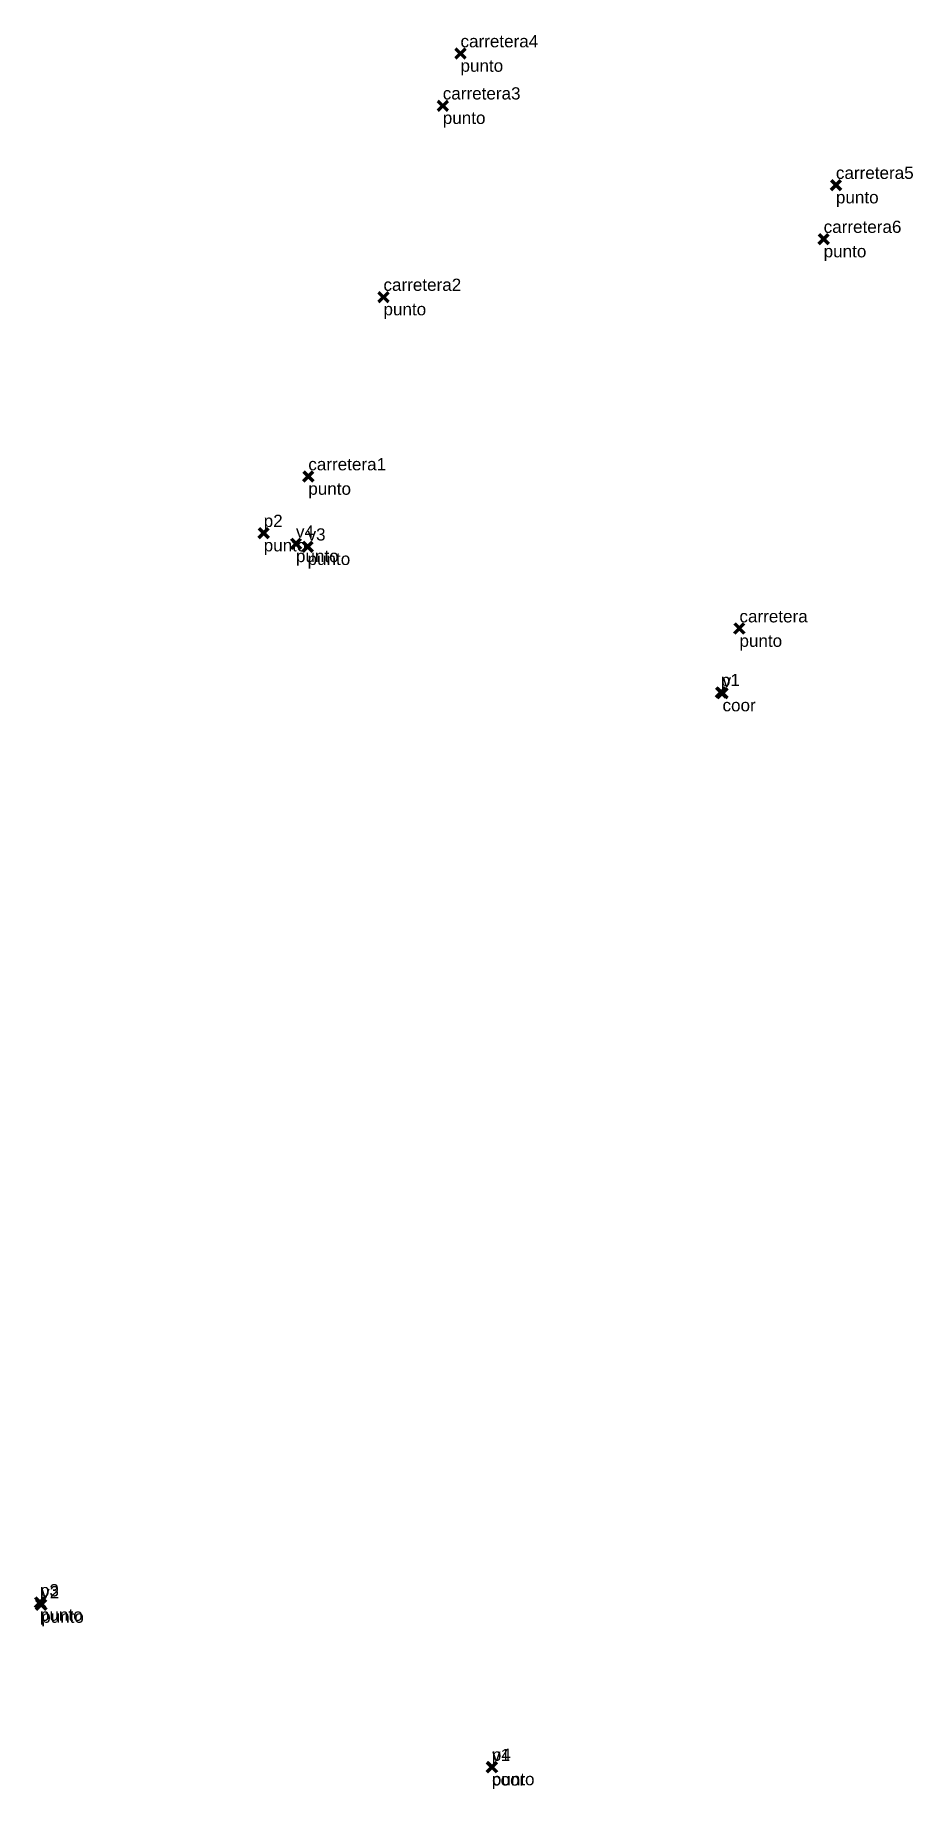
# Model space of a CAD drawing. Header units: millimetres. Extents: x 599740.2 to 599776.1, y 1304171.8 to 1304243.6.
import ezdxf

# ---------------------------------------------------------------- set-up
doc = ezdxf.new("R2010")
doc.units = ezdxf.units.MM
doc.header["$PDMODE"] = 3
doc.header["$PDSIZE"] = 0.2
for name, color, linetype, lineweight in [('coor', 174, 'CONTINUOUS', 100), ('Point', 5, 'CONTINUOUS', 100), ('Point_Name', 1, 'CONTINUOUS', 100), ('punto', 174, 'CONTINUOUS', 100)]:
    doc.layers.add(name, color=color, linetype=linetype, lineweight=lineweight)
doc.styles.get("Standard").update_dxf_attribs({"font": 'arial.ttf', "width": 0.65})

msp = doc.modelspace()

# ---------------------------------------------------------------- linework, layer by layer
at = {"layer": 'coor'}
for p in [(599768.338, 1304216.667, 275.881), (599758.904, 1304172.719, 272.218)]:
    msp.add_point(p, dxfattribs=at)
at = {"layer": 'Point'}
msp.add_point((599768.272, 1304216.696, 275.884), dxfattribs=at)
at = {"layer": 'punto'}
for p in [(599757.611, 1304242.831, 277.84), (599756.886, 1304240.696, 276.722), (599772.98, 1304237.447, 277.591), (599772.479, 1304235.238, 276.549), (599754.458, 1304232.867, 276.896), (599751.381, 1304225.525, 276.725), (599749.555, 1304223.209, 276.267), (599750.875, 1304222.769, 276.26), (599751.35, 1304222.653, 276.29), (599769.031, 1304219.304, 276.518), (599740.394, 1304179.458, 272.359), (599740.445, 1304179.377, 272.384), (599758.894, 1304172.732, 272.208)]:
    msp.add_point(p, dxfattribs=at)

# ---------------------------------------------------------------- texts
at = {"layer": 'coor'}
for s, p in [('v', (599768.338, 1304216.917)), ('coor', (599768.338, 1304215.917)), ('v1', (599758.904, 1304172.969)), ('coor', (599758.904, 1304171.969))]:
    msp.add_text(s, height=0.5, dxfattribs=at).set_placement(p)
at = {"layer": 'Point_Name'}
msp.add_text('p1', height=0.5, dxfattribs=at).set_placement((599768.272, 1304216.946))
at = {"layer": 'punto'}
for s, p in [('carretera4', (599757.611, 1304243.081)), ('punto', (599757.611, 1304242.081)), ('carretera3', (599756.886, 1304240.946)), ('punto', (599756.886, 1304239.946)), ('carretera5', (599772.98, 1304237.697)), ('punto', (599772.98, 1304236.697)), ('carretera6', (599772.479, 1304235.488)), ('punto', (599772.479, 1304234.488)), ('carretera2', (599754.458, 1304233.117)), ('punto', (599754.458, 1304232.117)), ('carretera1', (599751.381, 1304225.775)), ('punto', (599751.381, 1304224.775)), ('p2', (599749.555, 1304223.459)), ('v4', (599750.875, 1304223.019)), ('punto', (599749.555, 1304222.459)), ('v3', (599751.35, 1304222.903)), ('punto', (599750.875, 1304222.019)), ('punto', (599751.35, 1304221.903)), ('carretera', (599769.031, 1304219.554)), ('punto', (599769.031, 1304218.554)), ('p3', (599740.394, 1304179.708)), ('v2', (599740.445, 1304179.627)), ('punto', (599740.394, 1304178.708)), ('punto', (599740.445, 1304178.627)), ('p4', (599758.894, 1304172.982)), ('punto', (599758.894, 1304171.982))]:
    msp.add_text(s, height=0.5, dxfattribs=at).set_placement(p)

doc.saveas('drawing.dxf')
